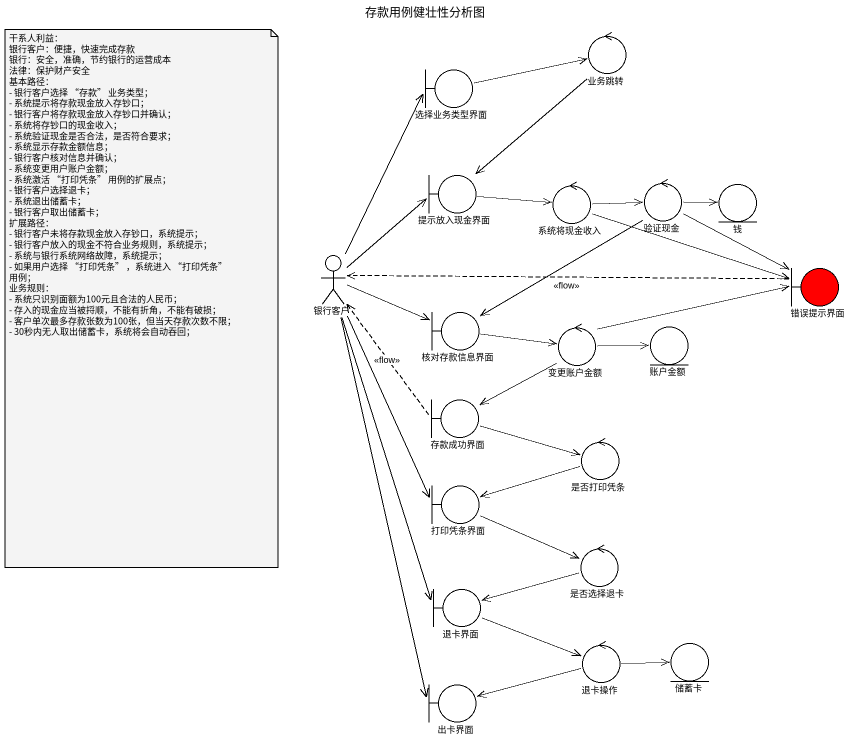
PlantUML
@startuml
title 存款用例健壮性分析图
control 业务跳转
boundary 选择业务类型界面
boundary 提示放入现金界面
control 系统将现金收入
control 验证现金
entity 钱
actor 银行客户
boundary 错误提示界面 #FF0000
boundary 核对存款信息界面
control 变更账户金额
entity 账户金额
boundary 存款成功界面
control 是否打印凭条
boundary 打印凭条界面
control 是否选择退卡
boundary 退卡界面
control 退卡操作
entity 储蓄卡
boundary 出卡界面
业务跳转 --> 提示放入现金界面
选择业务类型界面 -right-> 业务跳转
提示放入现金界面 -right-> 系统将现金收入
系统将现金收入 -right-> 验证现金
系统将现金收入 -right-> 错误提示界面
验证现金 -right-> 钱
验证现金 --> 错误提示界面
验证现金 --> 核对存款信息界面
银行客户 -up-> 选择业务类型界面
银行客户 -up-> 提示放入现金界面
银行客户 -right-> 核对存款信息界面
银行客户 --> 打印凭条界面
银行客户 --> 退卡界面
银行客户 --> 出卡界面
错误提示界面 .left.> 银行客户 : <<flow>>
核对存款信息界面 -right-> 变更账户金额
变更账户金额 -right-> 错误提示界面
变更账户金额 -right-> 账户金额
变更账户金额 --> 存款成功界面
存款成功界面 .up.> 银行客户 : <<flow>>
存款成功界面 -right-> 是否打印凭条
是否打印凭条 -left-> 打印凭条界面
打印凭条界面 -right-> 是否选择退卡
是否选择退卡 -left-> 退卡界面
退卡界面 -right-> 退卡操作
退卡操作 -right-> 储蓄卡
退卡操作 -left-> 出卡界面
note as N1
  干系人利益：
  银行客户：便捷，快速完成存款
  银行：安全，准确，节约银行的运营成本
  法律：保护财产安全
  基本路径：
  - 银行客户选择 “存款” 业务类型；
  - 系统提示将存款现金放入存钞口；
  - 银行客户将存款现金放入存钞口并确认；
  - 系统将存钞口的现金收入；
  - 系统验证现金是否合法，是否符合要求；
  - 系统显示存款金额信息；
  - 银行客户核对信息并确认；
  - 系统变更用户账户金额；
  - 系统激活 “打印凭条” 用例的扩展点；
  - 银行客户选择退卡；
  - 系统退出储蓄卡；
  - 银行客户取出储蓄卡；
  扩展路径：
  - 银行客户未将存款现金放入存钞口，系统提示；
  - 银行客户放入的现金不符合业务规则，系统提示；
  - 系统与银行系统网络故障，系统提示；
  - 如果用户选择 “打印凭条” ，系统进入 “打印凭条” 用例；
  业务规则：
  - 系统只识别面额为100元且合法的人民币；
  - 存入的现金应当被捋顺，不能有折角，不能有破损；
  - 客户单次最多存款张数为100张，但当天存款次数不限；
  - 30秒内无人取出储蓄卡，系统将会自动吞回；
end note
@enduml
